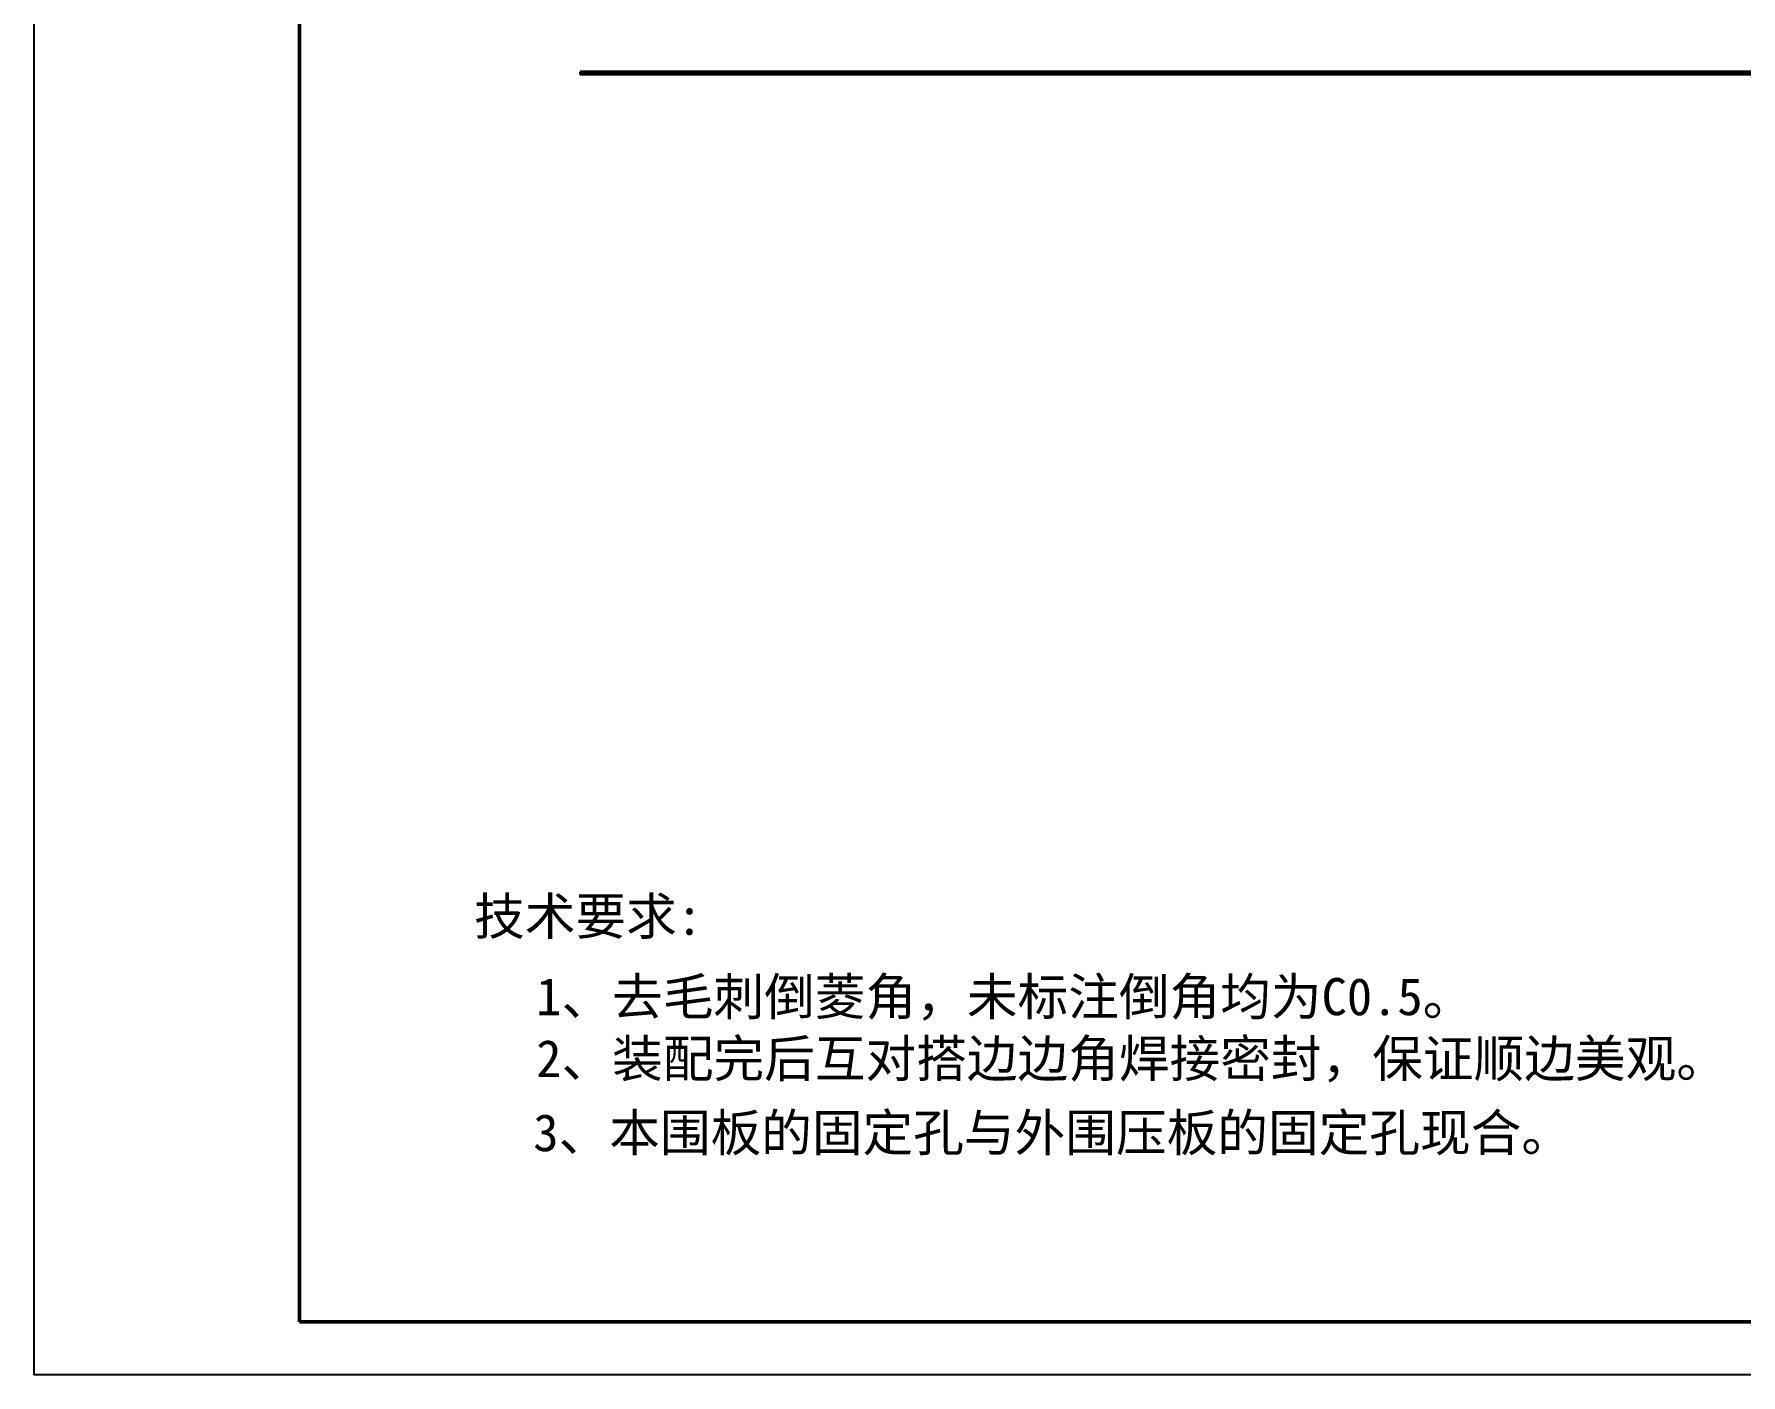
# Model space of a CAD drawing. Header units: millimetres. Extents: x -73083 to 81340, y -6859 to 6812.
# Drawn here: x 61611 to 62576, y -6850 to -6092 of the extents above; entities that cross this region are included whole.
import ezdxf

# ---------------------------------------------------------------- set-up
doc = ezdxf.new("R2010")
doc.units = ezdxf.units.MM
doc.linetypes.add('AM_ISO02W050', pattern=[7.5, 6, -1.5])
doc.linetypes.add('DASHED', pattern=[15, 12, -3])
doc.layers.add('A3', color=7, linetype='Continuous', plot=False)
for name, color, linetype, lineweight in [('AM_HID', 1, 'AM_ISO02W050', 25), ('AM_VIS', 7, 'Continuous', 50), ('SOLID LINE', 7, 'Continuous', 30)]:
    doc.layers.add(name, color=color, linetype=linetype, lineweight=lineweight)
doc.styles.get("Standard").update_dxf_attribs({"font": 'romans.shx', "bigfont": 'bigfont.shx'})

msp = doc.modelspace()

# ---------------------------------------------------------------- linework, layer by layer
at = {"layer": 'A3', "linetype": 'Continuous'}
msp.add_lwpolyline([(61611.18807, -5068.23232), (64131.18807, -5068.23232), (64131.18807, -6850.23232), (61611.18807, -6850.23232)], close=True, dxfattribs=at)
at = {"layer": 'AM_HID', "linetype": 'DASHED', "lineweight": 13, "ltscale": 0.0375}
for p, q in [((61942.30997, -6113.54543), (61942.30997, -6115.04543)), ((61951.30997, -6113.54555), (61951.30997, -6115.04555)), ((62462.30997, -6113.54958), (62462.30997, -6115.04958)), ((62471.30997, -6113.5497), (62471.30997, -6115.0497))]:
    msp.add_line(p, q, dxfattribs=at)
at = {"layer": 'AM_VIS', "linetype": 'Continuous'}
for p, q in [((61761.18807, -6820.23232), (61761.18807, -5098.23232)), ((64101.18807, -6820.23232), (61761.18807, -6820.23232))]:
    msp.add_line(p, q, dxfattribs=at)
at = {"layer": 'AM_VIS', "lineweight": 35}
for p, q in [((63920.30997, -6113.56118), (61919.80997, -6113.54531)), ((63920.30997, -6115.06118), (61919.80997, -6115.04531))]:
    msp.add_line(p, q, dxfattribs=at)
at = {"layer": 'AM_VIS', "lineweight": 35, "ltscale": 0.0375}
msp.add_line((61919.80997, -6113.54531), (61919.80997, -6115.04531), dxfattribs=at)

# ---------------------------------------------------------------- texts
at = {"layer": 'SOLID LINE', "ltscale": 0.5, "char_height": 21, "attachment_point": 1}
for s, insert, width in [('\\pt126;{\\fSimHei|b0|i0|c134|p2;\\C3;技术要求:}', (61859.88738, -6580.41613), 180.3631559), ('\\pt126;{\\fSimHei|b0|i0|c134|p2;\\C3;\\P1、去毛刺倒菱角，未标注倒角均为C0.5。\\P\\C6;2、装配完后互对搭边边角焊接密封，保证顺边美\\fSimSun|b0|i0|c134|p2;\\C256;观\\fSimHei|b0|i0|c134|p2;\\C6;。}', (61894.98332, -6590.86338), 834.1608527), ('\\pt126;{\\fSimHei|b0|i0|c134|p2;\\C6;3、本围板的固定孔与外围压板的固定孔现合。}', (61893.32853, -6702.76651), 834.1608527)]:
    msp.add_mtext(s, dxfattribs=dict(at, insert=insert, width=width))

doc.saveas('drawing.dxf')
